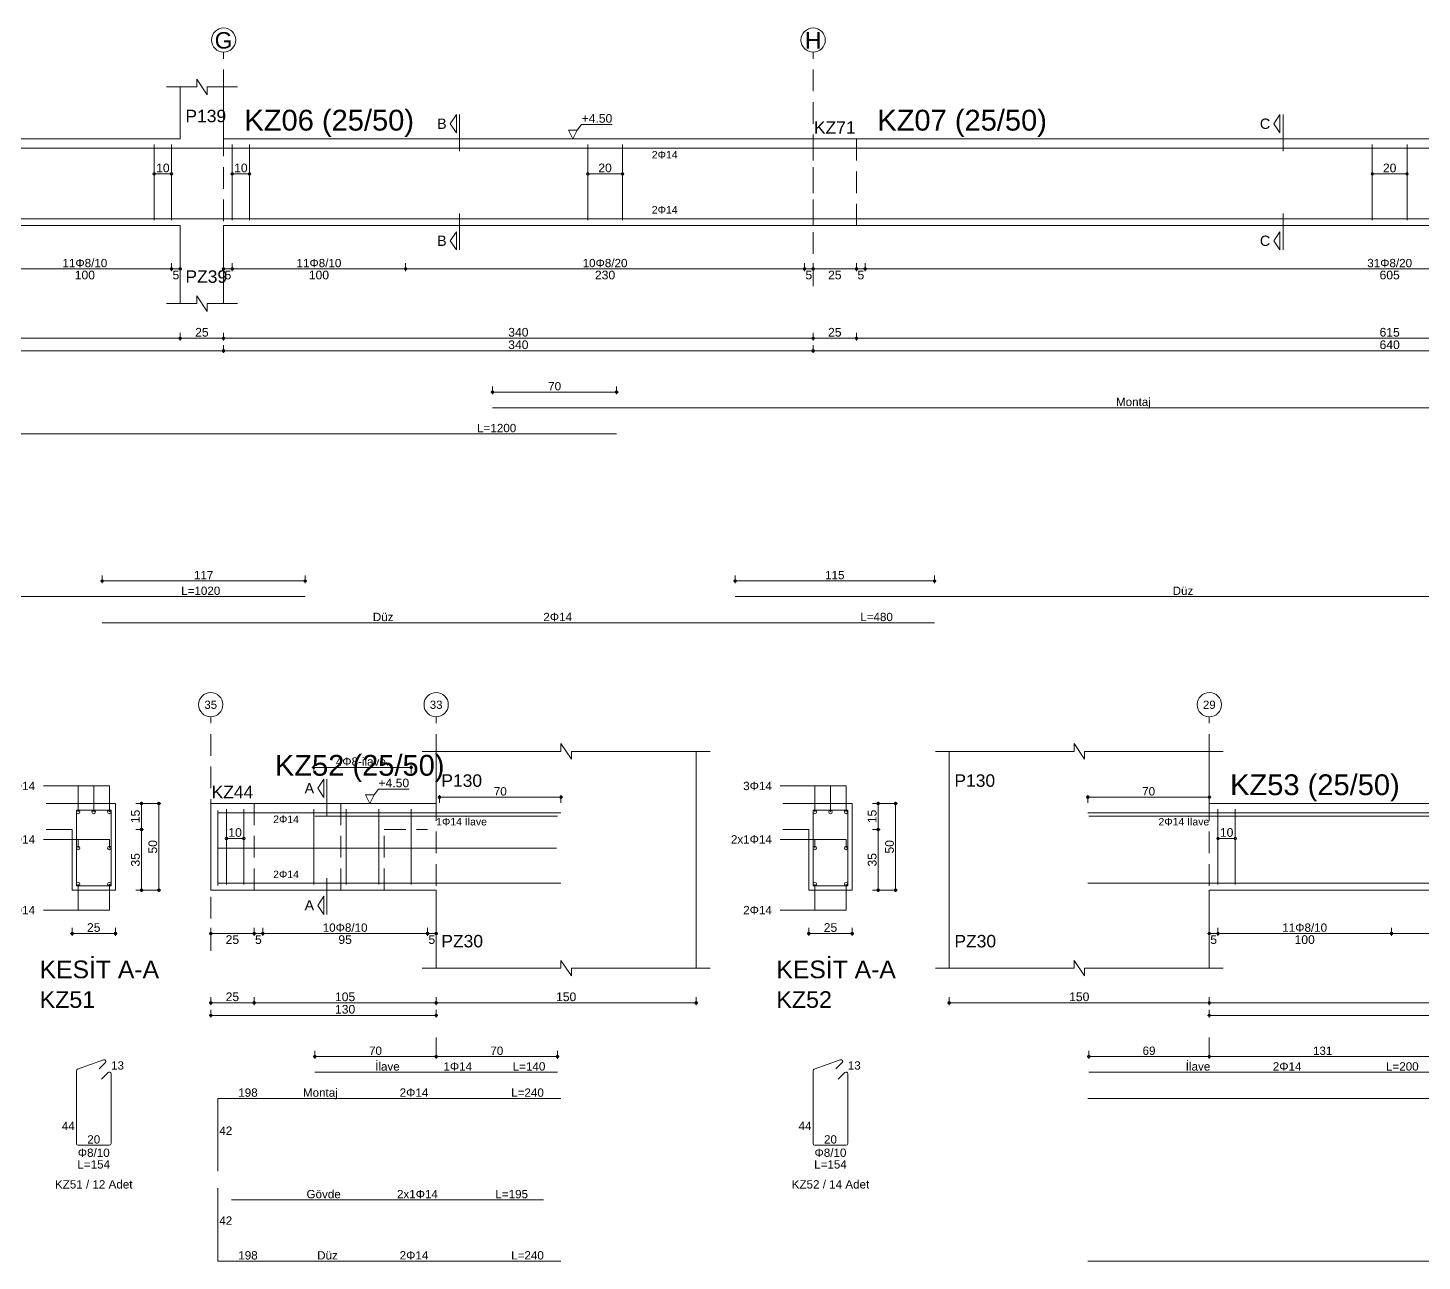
# Model space of a CAD drawing. Header units: millimetres. Extents: x 23801 to 80069, y 9628 to 14137.
# Drawn here: x 35323 to 36529, y 12914 to 13981 of the extents above; entities that cross this region are included whole.
import ezdxf

# ---------------------------------------------------------------- set-up
doc = ezdxf.new("R2010")
doc.units = ezdxf.units.MM
for name, pattern in [('DASHDOT2', [12.7, 6.35, -3.175, 0, -3.175]), ('DASHED4', [18.75, 12.5, -6.25]), ('HIDDEN2', [18.75, 12.5, -6.25])]:
    doc.linetypes.add(name, pattern=pattern)
doc.layers.add('aks', color=251, linetype='DASHDOT2', lineweight=35)
for name, color, linetype in [('Donatı Topl. Uzun. Yazısı', 7, 'Continuous'), ('Donatı Uz. Yazısı', 7, 'Continuous'), ('Donatı Yazısı', 7, 'Continuous'), ('Donatı Çizgisi', 7, 'Continuous'), ('Kiriş', 7, 'Continuous'), ('Standart', 7, 'Continuous'), ('Ölçülendirme', 7, 'Continuous')]:
    doc.layers.add(name, color=color, linetype=linetype)
doc.styles.add('arial_1_18', font='arial.ttf', dxfattribs={"height": 0.2})

# ---------------------------------------------------------------- blocks, each defined once
blk = doc.blocks.new('IDE1071Entity7277')
at = {"layer": 'aks', "color": 30, "linetype": 'DASHED4', "lineweight": 5}
for points in [[(2781.94, 2031.9), (2781.94, 2166.9)], [(3121.94, 2031.9), (3121.94, 2166.9)]]:
    blk.add_lwpolyline(points, dxfattribs=at)
at = {"layer": 'aks', "color": 1, "linetype": 'Continuous', "lineweight": 5}
for centre in [(2781.94, 2173.9), (3121.94, 2173.9)]:
    blk.add_circle(centre, 7, dxfattribs=at)
at = {"layer": 'Donatı Çizgisi', "color": 5, "linetype": 'Continuous', "lineweight": 5}
for points in [[(1850.94, 2111.5), (4577.94, 2111.5)], [(2741.94, 2070.1), (2741.94, 2113.7)], [(2751.94, 2070.1), (2751.94, 2113.7)], [(2786.94, 2070.1), (2786.94, 2113.7)], [(2796.94, 2070.1), (2796.94, 2113.7)], [(2991.94, 2070.1), (2991.94, 2113.7)], [(3011.94, 2070.1), (3011.94, 2113.7)], [(3444.44, 2070.1), (3444.44, 2113.7)], [(3464.44, 2070.1), (3464.44, 2113.7)], [(1850.94, 2070.9), (4577.94, 2070.9)], [(2937.1, 1961.9), (4021.77, 1961.9)], [(1850.94, 1946.8), (3008.6, 1946.8)], [(1850.94, 1852.95), (2828.94, 1852.95)], [(3076.94, 1852.95), (3831.94, 1852.95)], [(2711.94, 1837.85), (3191.94, 1837.85)]]:
    blk.add_lwpolyline(points, dxfattribs=at)
at = {"layer": 'Kiriş', "color": 1, "linetype": 'Continuous', "lineweight": 5}
for points in [[(2748.94, 2146.9), (2766.44, 2146.9)], [(2756.94, 2116.9), (2756.94, 2146.9)], [(2766.44, 2146.9), (2766.44, 2151.4)], [(2772.44, 2142.4), (2766.44, 2151.4)], [(2772.44, 2146.9), (2789.94, 2146.9)], [(2772.44, 2142.4), (2772.44, 2146.9)], [(2781.94, 2116.9), (2781.94, 2146.9)], [(2321.94, 2116.9), (2756.94, 2116.9)], [(2781.94, 2116.9), (4581.94, 2116.9)], [(2321.94, 2066.9), (2756.94, 2066.9)], [(2756.94, 2021.9), (2756.94, 2066.9)], [(2781.94, 2066.9), (4581.94, 2066.9)], [(2781.94, 2021.9), (2781.94, 2066.9)], [(2772.44, 2017.4), (2766.44, 2026.4)], [(2766.44, 2021.9), (2766.44, 2026.4)], [(2748.94, 2021.9), (2766.44, 2021.9)], [(2772.44, 2021.9), (2789.94, 2021.9)], [(2772.44, 2017.4), (2772.44, 2021.9)]]:
    blk.add_lwpolyline(points, dxfattribs=at)
at = {"layer": 'Kiriş', "color": 1, "linetype": 'DASHED4', "lineweight": 5}
for points in [[(3121.94, 2066.9), (3121.94, 2116.9)], [(3146.94, 2066.9), (3146.94, 2116.9)]]:
    blk.add_lwpolyline(points, dxfattribs=at)
at = {"layer": 'Ölçülendirme', "color": 1, "linetype": 'Continuous', "lineweight": 5}
for points in [[(2912.69, 2125.65), (2916.19, 2130.9)], [(2916.19, 2120.4), (2916.19, 2130.9)], [(2917.94, 2109.9), (2917.94, 2130.9)], [(3387.69, 2125.65), (3391.19, 2130.9)], [(3391.19, 2120.4), (3391.19, 2130.9)], [(3392.94, 2109.9), (3392.94, 2130.9)], [(2916.19, 2120.4), (2912.69, 2125.65)], [(2985.94, 2121.9), (2988.44, 2125.23)], [(2988.44, 2125.23), (3006.11, 2125.23)], [(3391.19, 2120.4), (3387.69, 2125.65)], [(2983.44, 2116.9), (2980.94, 2121.9)], [(2980.94, 2121.9), (2985.94, 2121.9)], [(2985.94, 2121.9), (2983.44, 2116.9)], [(2983.44, 2116.9), (2983.44, 2116.9)], [(2741.94, 2096.7), (2751.94, 2096.7)], [(2786.94, 2096.7), (2796.94, 2096.7)], [(2991.94, 2096.7), (3011.94, 2096.7)], [(3444.44, 2096.7), (3464.44, 2096.7)], [(2917.94, 2052.9), (2917.94, 2073.9)], [(3392.94, 2052.9), (3392.94, 2073.9)], [(2912.69, 2058.15), (2916.19, 2063.4)], [(2916.19, 2052.9), (2916.19, 2063.4)], [(3387.69, 2058.15), (3391.19, 2063.4)], [(3391.19, 2052.9), (3391.19, 2063.4)], [(2916.19, 2052.9), (2912.69, 2058.15)], [(3391.19, 2052.9), (3387.69, 2058.15)], [(2751.94, 2040.65), (2751.94, 2045.15)], [(2756.94, 2040.65), (2756.94, 2045.15)], [(2781.94, 2040.65), (2781.94, 2045.15)], [(2786.94, 2040.65), (2786.94, 2045.15)], [(2886.94, 2040.65), (2886.94, 2045.15)], [(3116.94, 2040.65), (3116.94, 2045.15)], [(3121.94, 2040.65), (3121.94, 2045.15)], [(3146.94, 2040.65), (3146.94, 2045.15)], [(3151.94, 2040.65), (3151.94, 2045.15)], [(2320.94, 2041.9), (2757.94, 2041.9)], [(2780.94, 2041.9), (4582.94, 2041.9)], [(2756.94, 2000.65), (2756.94, 2005.15)], [(2781.94, 2000.65), (2781.94, 2005.15)], [(3121.94, 2000.65), (3121.94, 2005.15)], [(3146.94, 2000.65), (3146.94, 2005.15)], [(1845.94, 2001.9), (4582.94, 2001.9)], [(1845.94, 1994.7), (4582.94, 1994.7)], [(2781.94, 1993.45), (2781.94, 1997.95)], [(3121.94, 1993.45), (3121.94, 1997.95)], [(2936.1, 1970.9), (3009.6, 1970.9)], [(2937.1, 1969.65), (2937.1, 1974.15)], [(3008.6, 1969.65), (3008.6, 1974.15)], [(2710.94, 1861.95), (2829.94, 1861.95)], [(2711.94, 1860.7), (2711.94, 1865.2)], [(2828.94, 1860.7), (2828.94, 1865.2)], [(3075.94, 1861.95), (3192.94, 1861.95)], [(3076.94, 1860.7), (3076.94, 1865.2)], [(3191.94, 1860.7), (3191.94, 1865.2)]]:
    blk.add_lwpolyline(points, dxfattribs=at)
for centre in [(2741.94, 2096.7), (2751.94, 2096.7), (2786.94, 2096.7), (2796.94, 2096.7), (2991.94, 2096.7), (3011.94, 2096.7), (3444.44, 2096.7), (3464.44, 2096.7), (2751.94, 2041.9), (2751.94, 2041.9), (2756.94, 2041.9), (2781.94, 2041.9), (2786.94, 2041.9), (2786.94, 2041.9), (2886.94, 2041.9), (2886.94, 2041.9), (3116.94, 2041.9), (3116.94, 2041.9), (3121.94, 2041.9), (3121.94, 2041.9), (3146.94, 2041.9), (3146.94, 2041.9), (3151.94, 2041.9), (3151.94, 2041.9), (2756.94, 2001.9), (2756.94, 2001.9), (2781.94, 2001.9), (2781.94, 2001.9), (3121.94, 2001.9), (3121.94, 2001.9), (3146.94, 2001.9), (3146.94, 2001.9), (2781.94, 1994.7), (2781.94, 1994.7), (3121.94, 1994.7), (3121.94, 1994.7), (2937.1, 1970.9), (3008.6, 1970.9), (2711.94, 1861.95), (2828.94, 1861.95), (3076.94, 1861.95), (3191.94, 1861.95)]:
    blk.add_circle(centre, 0.75, dxfattribs=at)
at = {"layer": 'aks', "color": 1, "linetype": 'Continuous', "lineweight": 5, "style": 'arial_1_18'}
for s, p in [('G', (2776.81, 2169.02)), ('H', (3117.18, 2169.02))]:
    blk.add_text(s, height=9.45, dxfattribs=at).set_placement(p)
at = {"layer": 'Donatı Topl. Uzun. Yazısı', "color": 1, "linetype": 'Continuous', "lineweight": 5, "style": 'arial_1_18'}
for s, p in [('L=1200', (2928.16, 1947.76)), ('L=1020', (2757.48, 1853.91)), ('L=480', (3149.1, 1838.81))]:
    blk.add_text(s, height=4.8, dxfattribs=at).set_placement(p)
at = {"layer": 'Donatı Yazısı', "color": 5, "linetype": 'Continuous', "lineweight": 5, "style": 'arial_1_18'}
for p in [(3028.9, 2105.62), (3028.9, 2073.86)]:
    blk.add_text('2Φ14', height=4.32, rotation=360, dxfattribs=at).set_placement(p)
at = {"layer": 'Donatı Yazısı', "color": 1, "linetype": 'Continuous', "lineweight": 5, "style": 'arial_1_18'}
for s, p in [('Montaj', (3296.61, 1962.86)), ('Düz', (3329.27, 1853.91)), ('Düz', (2868.02, 1838.81))]:
    blk.add_text(s, height=4.8, dxfattribs=at).set_placement(p)
at = {"layer": 'Donatı Yazısı', "color": 5, "linetype": 'Continuous', "lineweight": 5, "style": 'arial_1_18'}
blk.add_text('2Φ14', height=4.8, dxfattribs=at).set_placement((2966.34, 1838.81))
at = {"layer": 'Kiriş', "color": 1, "linetype": 'Continuous', "lineweight": 5, "style": 'arial_1_18'}
for s, height, p in [('P139', 7.2, (2759.94, 2126.5)), ('KZ06 (25/50)', 12, (2793.94, 2121.7)), ('KZ07 (25/50)', 12, (3158.94, 2121.7)), ('KZ71', 7.2, (3122.42, 2119.9)), ('PZ39', 7.2, (2759.94, 2033.9))]:
    blk.add_text(s, height=height, dxfattribs=at).set_placement(p)
at = {"layer": 'Ölçülendirme', "color": 1, "linetype": 'Continuous', "lineweight": 5, "style": 'arial_1_18'}
for s, height, p in [('+4.50', 5, (2988.44, 2126.23)), ('B', 5.95, (2905.05, 2122.68)), ('C', 5.95, (3379.59, 2122.68)), ('B', 5.95, (2905.05, 2055.18)), ('C', 5.95, (3379.59, 2055.18)), ('100', 5, (2696.11, 2035.9)), ('5', 5, (2752.5, 2035.9)), ('5', 5, (2782.5, 2035.9)), ('100', 5, (2831.11, 2035.9)), ('230', 5, (2996.11, 2035.9)), ('5', 5, (3117.5, 2035.9)), ('25', 5, (3130.55, 2035.9)), ('5', 5, (3147.5, 2035.9)), ('605', 5, (3448.61, 2035.9)), ('25', 5, (2765.55, 2002.9)), ('340', 5, (2946.11, 2002.9)), ('25', 5, (3130.55, 2002.9)), ('615', 5, (3448.61, 2002.9)), ('340', 5, (2946.11, 1995.7)), ('640', 5, (3448.61, 1995.7))]:
    blk.add_text(s, height=height, dxfattribs=at).set_placement(p)
for s, p in [('10', (2743.05, 2097.66)), ('10', (2788.05, 2097.66)), ('20', (2998.05, 2097.66)), ('20', (3450.55, 2097.66))]:
    blk.add_text(s, height=5, rotation=360, dxfattribs=at).set_placement(p)
at = {"layer": 'Ölçülendirme', "color": 5, "linetype": 'Continuous', "lineweight": 5, "style": 'arial_1_18'}
for s, p in [('11Φ8/10', (2689.01, 2042.9)), ('11Φ8/10', (2824.01, 2042.9)), ('10Φ8/20', (2989.01, 2042.9)), ('31Φ8/20', (3441.51, 2042.9)), ('70', (2969.13, 1971.9)), ('117', (2764.84, 1862.95)), ('115', (3128.84, 1862.95))]:
    blk.add_text(s, height=4.8, dxfattribs=at).set_placement(p)
blk = doc.blocks.new('IDE1071Entity7302')
at = {"layer": 'aks', "color": 30, "linetype": 'DASHED4', "lineweight": 5}
for points in [[(2479.63, 1648.65), (2479.63, 1783.65)], [(2629.63, 1648.65), (2629.63, 1783.65)], [(2479.63, 1587.65), (2479.63, 1598.65)]]:
    blk.add_lwpolyline(points, dxfattribs=at)
at = {"layer": 'aks', "color": 1, "linetype": 'Continuous', "lineweight": 5}
for centre in [(2479.63, 1790.65), (2629.63, 1790.65)]:
    blk.add_circle(centre, 7, dxfattribs=at)
at = {"layer": 'Donatı Çizgisi', "color": 5, "linetype": 'Continuous', "lineweight": 5}
for points in [[(2537.13, 1686.85), (2537.13, 1730.45)], [(2547.13, 1686.85), (2547.13, 1730.45)], [(2625.63, 1686.25), (2625.63, 1729.65)], [(2697.05, 1686.15), (2697.05, 1729.75)], [(2697.05, 1729.75), (2717.05, 1729.75)], [(2717.05, 1686.15), (2717.05, 1729.75)], [(2407.63, 1728.25), (2625.63, 1728.25)], [(2409.63, 1726.25), (2549.63, 1726.25)], [(2410.13, 1707.95), (2625.13, 1707.95)], [(2407.63, 1687.65), (2625.63, 1687.65)], [(2697.05, 1686.15), (2717.05, 1686.15)], [(2697.72, 1580.39), (2712.72, 1585.86)], [(2710.15, 1580.54), (2713.79, 1584.18)], [(2409.63, 1578.65), (2549.63, 1578.65)], [(2697.05, 1537.57), (2697.05, 1579.44)], [(2711.53, 1574.63), (2715.31, 1578.41)], [(2717.05, 1537.57), (2717.05, 1577.69)], [(2407.63, 1563.55), (2625.63, 1563.55)], [(2625.63, 1521.55), (2625.63, 1563.55)], [(2698.07, 1536.55), (2716.03, 1536.55)], [(2625.63, 1469.7), (2625.63, 1511.7)], [(2417.63, 1505), (2617.63, 1505)], [(2407.63, 1469.7), (2625.63, 1469.7)]]:
    blk.add_lwpolyline(points, dxfattribs=at)
for centre in [(2698.05, 1728.75), (2707.05, 1728.75), (2716.05, 1728.75), (2698.05, 1707.95), (2716.05, 1707.95), (2698.05, 1687.15), (2716.05, 1687.15)]:
    blk.add_circle(centre, 1, dxfattribs=at)
for centre, start, end in [((2713.07, 1584.9), 315, 110), ((2698.07, 1579.44), 110, 180), ((2716.03, 1577.69), 0, 135), ((2698.07, 1537.57), 180, 270), ((2716.03, 1537.57), 270, 0)]:
    blk.add_arc(centre, 1.02, start, end, dxfattribs=at)
at = {"layer": 'Kiriş', "color": 1, "linetype": 'Continuous', "lineweight": 5}
for points in [[(2321.63, 1763.65), (2401.63, 1763.65)], [(2329.63, 1638.65), (2329.63, 1763.65)], [(2401.63, 1763.65), (2401.63, 1768.15)], [(2407.63, 1759.15), (2401.63, 1768.15)], [(2407.63, 1759.15), (2407.63, 1763.65)], [(2407.63, 1763.65), (2487.63, 1763.65)], [(2479.63, 1733.65), (2479.63, 1763.65)], [(2479.63, 1733.65), (2629.63, 1733.65)], [(2629.63, 1683.65), (2629.63, 1733.65)], [(2679.55, 1733.65), (2719.55, 1733.65)], [(2719.55, 1683.65), (2719.55, 1733.65)], [(2679.55, 1718.65), (2694.55, 1718.65)], [(2694.55, 1683.65), (2694.55, 1718.65)], [(2479.63, 1683.65), (2629.63, 1683.65)], [(2479.63, 1638.65), (2479.63, 1683.65)], [(2694.55, 1683.65), (2719.55, 1683.65)], [(2407.63, 1634.15), (2401.63, 1643.15)], [(2401.63, 1638.65), (2401.63, 1643.15)], [(2321.63, 1638.65), (2401.63, 1638.65)], [(2407.63, 1638.65), (2487.63, 1638.65)], [(2407.63, 1634.15), (2407.63, 1638.65)]]:
    blk.add_lwpolyline(points, dxfattribs=at)
at = {"layer": 'Kiriş', "color": 1, "linetype": 'DASHED4', "lineweight": 5}
for points in [[(2604.63, 1683.65), (2604.63, 1733.65)], [(2629.63, 1683.65), (2629.63, 1733.65)]]:
    blk.add_lwpolyline(points, dxfattribs=at)
at = {"layer": 'Ölçülendirme', "color": 1, "linetype": 'Continuous', "lineweight": 5}
for points in [[(2524.38, 1742.4), (2527.88, 1747.65)], [(2527.88, 1737.15), (2527.88, 1747.65)], [(2529.63, 1726.65), (2529.63, 1747.65)], [(2406.63, 1737.25), (2478.63, 1737.25)], [(2407.63, 1734), (2407.63, 1738.5)], [(2477.63, 1734), (2477.63, 1738.5)], [(2527.88, 1737.15), (2524.38, 1742.4)], [(2552.13, 1733.65), (2549.63, 1738.65)], [(2549.63, 1738.65), (2554.63, 1738.65)], [(2554.63, 1738.65), (2552.13, 1733.65)], [(2554.63, 1738.65), (2557.13, 1741.98)], [(2557.13, 1741.98), (2574.8, 1741.98)], [(2678.05, 1743.75), (2716.05, 1743.75)], [(2698.05, 1728.75), (2698.05, 1743.75)], [(2707.05, 1728.75), (2707.05, 1743.75)], [(2716.05, 1728.75), (2716.05, 1743.75)], [(2552.13, 1733.65), (2552.13, 1733.65)], [(2731.3, 1733.65), (2745.8, 1733.65)], [(2734.55, 1682.65), (2734.55, 1734.65)], [(2744.55, 1682.65), (2744.55, 1734.65)], [(2537.13, 1713.45), (2547.13, 1713.45)], [(2678.05, 1712.95), (2716.05, 1712.95)], [(2698.05, 1707.95), (2698.05, 1712.95)], [(2716.05, 1707.95), (2716.05, 1712.95)], [(2731.3, 1718.65), (2735.8, 1718.65)], [(2529.63, 1669.65), (2529.63, 1690.65)], [(2698.05, 1672.15), (2698.05, 1687.15)], [(2716.05, 1672.15), (2716.05, 1687.15)], [(2731.3, 1683.65), (2745.8, 1683.65)], [(2524.38, 1674.9), (2527.88, 1680.15)], [(2527.88, 1669.65), (2524.38, 1674.9)], [(2527.88, 1669.65), (2527.88, 1680.15)], [(2678.05, 1672.15), (2716.05, 1672.15)], [(2478.63, 1658.65), (2630.63, 1658.65)], [(2479.63, 1657.4), (2479.63, 1661.9)], [(2484.63, 1657.4), (2484.63, 1661.9)], [(2599.63, 1657.4), (2599.63, 1661.9)], [(2604.63, 1657.4), (2604.63, 1661.9)], [(2629.63, 1657.4), (2629.63, 1661.9)], [(2693.55, 1658.65), (2720.55, 1658.65)], [(2694.55, 1657.4), (2694.55, 1661.9)], [(2719.55, 1657.4), (2719.55, 1661.9)], [(2328.63, 1618.65), (2630.63, 1618.65)], [(2329.63, 1617.4), (2329.63, 1621.9)], [(2479.63, 1617.4), (2479.63, 1621.9)], [(2604.63, 1617.4), (2604.63, 1621.9)], [(2629.63, 1617.4), (2629.63, 1621.9)], [(2478.63, 1611.45), (2630.63, 1611.45)], [(2479.63, 1610.2), (2479.63, 1614.7)], [(2629.63, 1610.2), (2629.63, 1614.7)], [(2408.63, 1587.65), (2480.63, 1587.65)], [(2409.63, 1586.4), (2409.63, 1590.9)], [(2478.63, 1587.65), (2550.63, 1587.65)], [(2479.63, 1586.4), (2479.63, 1590.9)], [(2479.63, 1586.4), (2479.63, 1590.9)], [(2549.63, 1586.4), (2549.63, 1590.9)]]:
    blk.add_lwpolyline(points, dxfattribs=at)
for centre in [(2407.63, 1737.25), (2477.63, 1737.25), (2734.55, 1733.65), (2744.55, 1733.65), (2537.13, 1713.45), (2547.13, 1713.45), (2734.55, 1718.65), (2734.55, 1683.65), (2744.55, 1683.65), (2479.63, 1658.65), (2484.63, 1658.65), (2484.63, 1658.65), (2599.63, 1658.65), (2599.63, 1658.65), (2604.63, 1658.65), (2604.63, 1658.65), (2629.63, 1658.65), (2694.55, 1658.65), (2719.55, 1658.65), (2329.63, 1618.65), (2479.63, 1618.65), (2479.63, 1618.65), (2604.63, 1618.65), (2604.63, 1618.65), (2629.63, 1618.65), (2479.63, 1611.45), (2629.63, 1611.45), (2409.63, 1587.65), (2479.63, 1587.65), (2479.63, 1587.65), (2549.63, 1587.65)]:
    blk.add_circle(centre, 0.75, dxfattribs=at)
at = {"layer": 'aks', "color": 1, "linetype": 'Continuous', "lineweight": 5, "style": 'arial_1_18'}
for s, p in [('4', (2475.96, 1785.77)), ('2', (2625.96, 1785.77))]:
    blk.add_text(s, height=9.45, dxfattribs=at).set_placement(p)
at = {"layer": 'Donatı Topl. Uzun. Yazısı', "color": 1, "linetype": 'Continuous', "lineweight": 5, "style": 'arial_1_18'}
for s, p in [('L=140', (2523.8, 1579.61)), ('L=260', (2595.9, 1564.51)), ('L=154', (2697.63, 1523.11)), ('L=215', (2588.8, 1505.96)), ('L=260', (2595.9, 1470.66))]:
    blk.add_text(s, height=4.8, dxfattribs=at).set_placement(p)
at = {"layer": 'Donatı Uz. Yazısı', "color": 1, "linetype": 'Continuous', "lineweight": 5, "style": 'arial_1_18'}
for s, p in [('13', (2717.05, 1580.15)), ('218', (2420.71, 1564.51)), ('42', (2626.59, 1542.55)), ('44', (2688.63, 1545.27)), ('20', (2703.32, 1537.51)), ('42', (2626.59, 1490.7)), ('218', (2420.71, 1470.66))]:
    blk.add_text(s, height=4.8, dxfattribs=at).set_placement(p)
at = {"layer": 'Donatı Yazısı', "color": 5, "linetype": 'Continuous', "lineweight": 5, "style": 'arial_1_18'}
for s, height, p in [('3Φ14', 4.8, (2656.71, 1741.35)), ('1Φ14 İlave', 4.32, (2450.32, 1720.97)), ('2x1Φ14', 4.8, (2649.63, 1710.55)), ('2Φ14', 4.8, (2656.71, 1669.75)), ('1Φ14', 4.8, (2483.83, 1579.61)), ('2Φ14', 4.8, (2523.17, 1564.51)), ('Φ8/10', 4.8, (2697.85, 1529.83)), ('KZ51 / 12 Adet', 4.8, (2684.68, 1511.59)), ('2x1Φ14', 4.8, (2523.63, 1505.96)), ('2Φ14', 4.8, (2523.17, 1470.66))]:
    blk.add_text(s, height=height, dxfattribs=at).set_placement(p)
for p in [(2564.09, 1722.37), (2505.29, 1708.91), (2564.09, 1690.61)]:
    blk.add_text('2Φ14', height=4.32, rotation=360, dxfattribs=at).set_placement(p)
at = {"layer": 'Donatı Yazısı', "color": 1, "linetype": 'Continuous', "lineweight": 5, "style": 'arial_1_18'}
for s, p in [('İlave', (2444.46, 1579.61)), ('Montaj', (2463.8, 1564.51)), ('Gövde', (2467.87, 1505.96)), ('Düz', (2472.01, 1470.66))]:
    blk.add_text(s, height=4.8, dxfattribs=at).set_placement(p)
at = {"layer": 'Kiriş', "color": 1, "linetype": 'Continuous', "lineweight": 5, "style": 'arial_1_18'}
for s, height, p in [('KZ51 (25/50)', 12, (2491.63, 1749.65)), ('P129', 7.2, (2332.63, 1743.25)), ('KZ03', 7.2, (2605.11, 1736.65)), ('PZ29', 7.2, (2332.63, 1650.65)), ('KESİT A-A', 10.2, (2675.85, 1632.85)), ('KZ51', 9.6, (2675.85, 1615.77))]:
    blk.add_text(s, height=height, dxfattribs=at).set_placement(p)
at = {"layer": 'Ölçülendirme', "color": 1, "linetype": 'Continuous', "lineweight": 5, "style": 'arial_1_18'}
for s, height, p in [('A', 5.95, (2516.74, 1739.43)), ('+4.50', 5, (2557.13, 1742.98)), ('70', 4.8, (2438.9, 1738.25)), ('A', 5.95, (2516.74, 1671.93)), ('25', 5, (2703.16, 1659.61)), ('5', 5, (2480.19, 1652.65)), ('115', 5, (2536.3, 1652.65)), ('5', 5, (2600.19, 1652.65)), ('25', 5, (2613.24, 1652.65)), ('150', 5, (2398.8, 1619.65)), ('125', 5, (2536.3, 1619.65)), ('25', 5, (2613.24, 1619.65)), ('150', 5, (2536.3, 1612.45))]:
    blk.add_text(s, height=height, dxfattribs=at).set_placement(p)
for s, rotation, p in [('15', 90, (2733.59, 1722.27)), ('10', 360, (2538.24, 1714.41)), ('35', 90, (2733.59, 1697.27)), ('50', 90, (2743.59, 1704.77))]:
    blk.add_text(s, height=5, rotation=rotation, dxfattribs=at).set_placement(p)
at = {"layer": 'Ölçülendirme', "color": 5, "linetype": 'Continuous', "lineweight": 5, "style": 'arial_1_18'}
for s, p in [('12Φ8/10', (2529.2, 1659.65)), ('70', (2440.9, 1588.65)), ('70', (2510.9, 1588.65))]:
    blk.add_text(s, height=4.8, dxfattribs=at).set_placement(p)
blk = doc.blocks.new('IDE1071Entity7303')
at = {"layer": 'aks', "color": 30, "linetype": 'DASHED4', "lineweight": 5}
for points in [[(2774.53, 1648.65), (2774.53, 1783.65)], [(2904.53, 1648.65), (2904.53, 1783.65)], [(2904.53, 1587.65), (2904.53, 1598.65)]]:
    blk.add_lwpolyline(points, dxfattribs=at)
at = {"layer": 'aks', "color": 1, "linetype": 'Continuous', "lineweight": 5}
for centre in [(2774.53, 1790.65), (2904.53, 1790.65)]:
    blk.add_circle(centre, 7, dxfattribs=at)
at = {"layer": 'Donatı Çizgisi', "color": 5, "linetype": 'Continuous', "lineweight": 5}
for points in [[(2778.53, 1686.25), (2778.53, 1729.65)], [(2783.59, 1686.85), (2783.59, 1730.45)], [(2793.59, 1686.85), (2793.59, 1730.45)], [(2833.9, 1686.85), (2833.9, 1730.45)], [(2852.65, 1686.85), (2852.65, 1730.45)], [(2871.4, 1686.85), (2871.4, 1730.45)], [(2890.15, 1686.85), (2890.15, 1730.45)], [(3121.94, 1686.15), (3121.94, 1729.75)], [(3121.94, 1729.75), (3141.94, 1729.75)], [(3141.94, 1686.15), (3141.94, 1729.75)], [(2778.53, 1728.25), (2976.53, 1728.25)], [(2834.53, 1726.25), (2974.53, 1726.25)], [(2779.03, 1707.95), (2974.03, 1707.95)], [(2778.53, 1687.65), (2976.53, 1687.65)], [(3121.94, 1686.15), (3141.94, 1686.15)], [(3122.62, 1580.39), (3137.62, 1585.86)], [(3135.05, 1580.54), (3138.69, 1584.18)], [(2834.53, 1578.65), (2974.53, 1578.65)], [(3121.94, 1537.57), (3121.94, 1579.44)], [(3136.43, 1574.63), (3140.2, 1578.41)], [(3141.94, 1537.57), (3141.94, 1577.69)], [(2778.53, 1521.55), (2778.53, 1563.55)], [(2778.53, 1563.55), (2976.53, 1563.55)], [(3122.96, 1536.55), (3140.92, 1536.55)], [(2778.53, 1469.7), (2778.53, 1511.7)], [(2786.53, 1505), (2966.53, 1505)], [(2778.53, 1469.7), (2976.53, 1469.7)]]:
    blk.add_lwpolyline(points, dxfattribs=at)
for centre in [(3122.94, 1728.75), (3131.94, 1728.75), (3140.94, 1728.75), (3122.94, 1707.95), (3140.94, 1707.95), (3122.94, 1687.15), (3140.94, 1687.15)]:
    blk.add_circle(centre, 1, dxfattribs=at)
for centre, start, end in [((3137.97, 1584.9), 315, 110), ((3122.96, 1579.44), 110, 180), ((3140.92, 1577.69), 0, 135), ((3122.96, 1537.57), 180, 270), ((3140.92, 1537.57), 270, 0)]:
    blk.add_arc(centre, 1.02, start, end, dxfattribs=at)
at = {"layer": 'Kiriş', "color": 1, "linetype": 'Continuous', "lineweight": 5}
for points in [[(2896.53, 1763.65), (2976.53, 1763.65)], [(2904.53, 1733.65), (2904.53, 1763.65)], [(2976.53, 1763.65), (2976.53, 1768.15)], [(2982.53, 1759.15), (2976.53, 1768.15)], [(2982.53, 1759.15), (2982.53, 1763.65)], [(2982.53, 1763.65), (3062.53, 1763.65)], [(3054.53, 1638.65), (3054.53, 1763.65)], [(2774.53, 1683.65), (2774.53, 1733.65)], [(2774.53, 1733.65), (2904.53, 1733.65)], [(3104.44, 1733.65), (3144.44, 1733.65)], [(3144.44, 1683.65), (3144.44, 1733.65)], [(3104.44, 1718.65), (3119.44, 1718.65)], [(3119.44, 1683.65), (3119.44, 1718.65)], [(2774.53, 1683.65), (2904.53, 1683.65)], [(2904.53, 1638.65), (2904.53, 1683.65)], [(3119.44, 1683.65), (3144.44, 1683.65)], [(2982.53, 1634.15), (2976.53, 1643.15)], [(2976.53, 1638.65), (2976.53, 1643.15)], [(2896.53, 1638.65), (2976.53, 1638.65)], [(2982.53, 1638.65), (3062.53, 1638.65)], [(2982.53, 1634.15), (2982.53, 1638.65)]]:
    blk.add_lwpolyline(points, dxfattribs=at)
at = {"layer": 'Kiriş', "color": 1, "linetype": 'DASHED4', "lineweight": 5}
for points in [[(2774.53, 1683.65), (2774.53, 1733.65)], [(2799.53, 1683.65), (2799.53, 1733.65)]]:
    blk.add_lwpolyline(points, dxfattribs=at)
at = {"layer": 'Ölçülendirme', "color": 1, "linetype": 'Continuous', "lineweight": 5}
for points in [[(2832.9, 1754.45), (2891.15, 1754.45)], [(2833.9, 1751.2), (2833.9, 1755.7)], [(2890.15, 1751.2), (2890.15, 1755.7)], [(2836.28, 1742.4), (2839.78, 1747.65)], [(2839.78, 1737.15), (2839.78, 1747.65)], [(2841.53, 1726.65), (2841.53, 1747.65)], [(2839.78, 1737.15), (2836.28, 1742.4)], [(2866.28, 1733.65), (2863.78, 1738.65)], [(2863.78, 1738.65), (2868.78, 1738.65)], [(2868.78, 1738.65), (2866.28, 1733.65)], [(2868.78, 1738.65), (2871.28, 1741.98)], [(2871.28, 1741.98), (2888.95, 1741.98)], [(2905.53, 1737.25), (2977.53, 1737.25)], [(2906.53, 1734), (2906.53, 1738.5)], [(2976.53, 1734), (2976.53, 1738.5)], [(3102.94, 1743.75), (3140.94, 1743.75)], [(3122.94, 1728.75), (3122.94, 1743.75)], [(3131.94, 1728.75), (3131.94, 1743.75)], [(3140.94, 1728.75), (3140.94, 1743.75)], [(2866.28, 1733.65), (2866.28, 1733.65)], [(3156.19, 1733.65), (3170.69, 1733.65)], [(3159.44, 1682.65), (3159.44, 1734.65)], [(3169.44, 1682.65), (3169.44, 1734.65)], [(2783.59, 1713.45), (2793.59, 1713.45)], [(3102.94, 1712.95), (3140.94, 1712.95)], [(3122.94, 1707.95), (3122.94, 1712.95)], [(3140.94, 1707.95), (3140.94, 1712.95)], [(3156.19, 1718.65), (3160.69, 1718.65)], [(2841.53, 1669.65), (2841.53, 1690.65)], [(3122.94, 1672.15), (3122.94, 1687.15)], [(3140.94, 1672.15), (3140.94, 1687.15)], [(3156.19, 1683.65), (3170.69, 1683.65)], [(2836.28, 1674.9), (2839.78, 1680.15)], [(2839.78, 1669.65), (2836.28, 1674.9)], [(2839.78, 1669.65), (2839.78, 1680.15)], [(3102.94, 1672.15), (3140.94, 1672.15)], [(2773.53, 1658.65), (2905.53, 1658.65)], [(2774.53, 1657.4), (2774.53, 1661.9)], [(2799.53, 1657.4), (2799.53, 1661.9)], [(2804.53, 1657.4), (2804.53, 1661.9)], [(2899.53, 1657.4), (2899.53, 1661.9)], [(2904.53, 1657.4), (2904.53, 1661.9)], [(3118.44, 1658.65), (3145.44, 1658.65)], [(3119.44, 1657.4), (3119.44, 1661.9)], [(3144.44, 1657.4), (3144.44, 1661.9)], [(2773.53, 1618.65), (3055.53, 1618.65)], [(2774.53, 1617.4), (2774.53, 1621.9)], [(2799.53, 1617.4), (2799.53, 1621.9)], [(2904.53, 1617.4), (2904.53, 1621.9)], [(3054.53, 1617.4), (3054.53, 1621.9)], [(2773.53, 1611.45), (2905.53, 1611.45)], [(2774.53, 1610.2), (2774.53, 1614.7)], [(2904.53, 1610.2), (2904.53, 1614.7)], [(2833.53, 1587.65), (2905.53, 1587.65)], [(2834.53, 1586.4), (2834.53, 1590.9)], [(2903.53, 1587.65), (2975.53, 1587.65)], [(2904.53, 1586.4), (2904.53, 1590.9)], [(2904.53, 1586.4), (2904.53, 1590.9)], [(2974.53, 1586.4), (2974.53, 1590.9)]]:
    blk.add_lwpolyline(points, dxfattribs=at)
at = {"layer": 'Ölçülendirme', "color": 1, "linetype": 'HIDDEN2', "lineweight": 5}
for points in [[(2849.53, 1733.65), (2899.53, 1733.65)], [(2849.53, 1683.65), (2849.53, 1733.65)], [(2874.53, 1683.65), (2874.53, 1718.65)], [(2874.53, 1718.65), (2899.53, 1718.65)], [(2849.53, 1683.65), (2874.53, 1683.65)]]:
    blk.add_lwpolyline(points, dxfattribs=at)
at = {"layer": 'Ölçülendirme', "color": 1, "linetype": 'Continuous', "lineweight": 5}
for centre in [(2833.9, 1754.45), (2890.15, 1754.45), (2906.53, 1737.25), (2976.53, 1737.25), (3159.44, 1733.65), (3169.44, 1733.65), (2783.59, 1713.45), (2793.59, 1713.45), (3159.44, 1718.65), (3159.44, 1683.65), (3169.44, 1683.65), (2774.53, 1658.65), (2799.53, 1658.65), (2799.53, 1658.65), (2804.53, 1658.65), (2804.53, 1658.65), (2899.53, 1658.65), (2899.53, 1658.65), (2904.53, 1658.65), (3119.44, 1658.65), (3144.44, 1658.65), (2774.53, 1618.65), (2799.53, 1618.65), (2799.53, 1618.65), (2904.53, 1618.65), (2904.53, 1618.65), (3054.53, 1618.65), (2774.53, 1611.45), (2904.53, 1611.45), (2834.53, 1587.65), (2904.53, 1587.65), (2904.53, 1587.65), (2974.53, 1587.65)]:
    blk.add_circle(centre, 0.75, dxfattribs=at)
at = {"layer": 'aks', "color": 1, "linetype": 'Continuous', "lineweight": 5, "style": 'arial_1_18'}
for s, p in [('35', (2770.86, 1788.21)), ('33', (2900.86, 1788.21))]:
    blk.add_text(s, height=4.725, dxfattribs=at).set_placement(p)
at = {"layer": 'Donatı Topl. Uzun. Yazısı', "color": 1, "linetype": 'Continuous', "lineweight": 5, "style": 'arial_1_18'}
for s, p in [('L=140', (2948.69, 1579.61)), ('L=240', (2947.79, 1564.51)), ('L=154', (3122.53, 1523.11)), ('L=195', (2938.69, 1505.96)), ('L=240', (2947.79, 1470.66))]:
    blk.add_text(s, height=4.8, dxfattribs=at).set_placement(p)
at = {"layer": 'Donatı Uz. Yazısı', "color": 1, "linetype": 'Continuous', "lineweight": 5, "style": 'arial_1_18'}
for s, p in [('13', (3141.94, 1580.15)), ('198', (2790.41, 1564.51)), ('42', (2779.49, 1542.55)), ('44', (3113.53, 1545.27)), ('20', (3128.22, 1537.51)), ('42', (2779.49, 1490.7)), ('198', (2790.41, 1470.66))]:
    blk.add_text(s, height=4.8, dxfattribs=at).set_placement(p)
at = {"layer": 'Donatı Yazısı', "color": 5, "linetype": 'Continuous', "lineweight": 5, "style": 'arial_1_18'}
for s, height, p in [('3Φ14', 4.8, (3081.61, 1741.35)), ('1Φ14 İlave', 4.32, (2904.53, 1720.97)), ('2x1Φ14', 4.8, (3074.53, 1710.55)), ('2Φ14', 4.8, (3081.61, 1669.75)), ('1Φ14', 4.8, (2908.73, 1579.61)), ('2Φ14', 4.8, (2883.47, 1564.51)), ('Φ8/10', 4.8, (3122.74, 1529.83)), ('KZ52 / 14 Adet', 4.8, (3109.58, 1511.59)), ('2x1Φ14', 4.8, (2881.93, 1505.96)), ('2Φ14', 4.8, (2883.47, 1470.66))]:
    blk.add_text(s, height=height, dxfattribs=at).set_placement(p)
for p in [(2810.55, 1722.37), (2810.55, 1690.61)]:
    blk.add_text('2Φ14', height=4.32, rotation=360, dxfattribs=at).set_placement(p)
at = {"layer": 'Donatı Yazısı', "color": 1, "linetype": 'Continuous', "lineweight": 5, "style": 'arial_1_18'}
for s, p in [('İlave', (2869.36, 1579.61)), ('Montaj', (2827.7, 1564.51)), ('Gövde', (2829.77, 1505.96)), ('Düz', (2835.9, 1470.66))]:
    blk.add_text(s, height=4.8, dxfattribs=at).set_placement(p)
at = {"layer": 'Kiriş', "color": 1, "linetype": 'Continuous', "lineweight": 5, "style": 'arial_1_18'}
for s, height, p in [('KZ52 (25/50)', 12, (2811.53, 1749.65)), ('P130', 7.2, (2907.53, 1743.25)), ('KZ44', 7.2, (2775.01, 1736.65)), ('PZ30', 7.2, (2907.53, 1650.65)), ('KESİT A-A', 10.2, (3100.74, 1632.85)), ('KZ52', 9.6, (3100.74, 1615.77))]:
    blk.add_text(s, height=height, dxfattribs=at).set_placement(p)
at = {"layer": 'Ölçülendirme', "color": 5, "linetype": 'Continuous', "lineweight": 5, "style": 'arial_1_18'}
for s, p in [('4Φ8-ilave.', (2846.68, 1755.45)), ('10Φ8/10', (2839.1, 1659.65)), ('70', (2865.8, 1588.65)), ('70', (2935.8, 1588.65))]:
    blk.add_text(s, height=4.8, dxfattribs=at).set_placement(p)
at = {"layer": 'Ölçülendirme', "color": 1, "linetype": 'Continuous', "lineweight": 5, "style": 'arial_1_18'}
for s, height, p in [('A', 5.95, (2828.63, 1739.43)), ('+4.50', 5, (2871.28, 1742.98)), ('70', 4.8, (2937.8, 1738.25)), ('A', 5.95, (2828.63, 1671.93)), ('25', 5, (3128.06, 1659.61)), ('25', 5, (2783.14, 1652.65)), ('5', 5, (2800.08, 1652.65)), ('95', 5, (2848.14, 1652.65)), ('5', 5, (2900.08, 1652.65)), ('25', 5, (2783.14, 1619.65)), ('105', 5, (2846.2, 1619.65)), ('150', 5, (2973.7, 1619.65)), ('130', 5, (2846.2, 1612.45))]:
    blk.add_text(s, height=height, dxfattribs=at).set_placement(p)
for s, rotation, p in [('15', 90, (3158.48, 1722.27)), ('10', 360, (2784.7, 1714.41)), ('35', 90, (3158.48, 1697.27)), ('50', 90, (3168.48, 1704.77))]:
    blk.add_text(s, height=5, rotation=rotation, dxfattribs=at).set_placement(p)
blk = doc.blocks.new('IDE1071Entity7304')
at = {"layer": 'aks', "color": 30, "linetype": 'DASHED4', "lineweight": 5}
for points in [[(3350.42, 1648.65), (3350.42, 1783.65)], [(3350.42, 1587.65), (3350.42, 1598.65)]]:
    blk.add_lwpolyline(points, dxfattribs=at)
at = {"layer": 'aks', "color": 1, "linetype": 'Continuous', "lineweight": 5}
blk.add_circle((3350.42, 1790.65), 7, dxfattribs=at)
at = {"layer": 'Donatı Çizgisi', "color": 5, "linetype": 'Continuous', "lineweight": 5}
for points in [[(3355.42, 1686.85), (3355.42, 1730.45)], [(3365.42, 1686.85), (3365.42, 1730.45)], [(3280.42, 1728.25), (3945.42, 1728.25)], [(3280.92, 1726.25), (3481.17, 1726.25)], [(3280.42, 1687.65), (3945.42, 1687.65)], [(3280.92, 1578.65), (3481.17, 1578.65)], [(3280.42, 1563.55), (3945.42, 1563.55)], [(3280.42, 1469.7), (3945.42, 1469.7)]]:
    blk.add_lwpolyline(points, dxfattribs=at)
at = {"layer": 'Kiriş', "color": 1, "linetype": 'Continuous', "lineweight": 5}
for points in [[(3192.42, 1763.65), (3272.42, 1763.65)], [(3200.42, 1638.65), (3200.42, 1763.65)], [(3272.42, 1763.65), (3272.42, 1768.15)], [(3278.42, 1759.15), (3272.42, 1768.15)], [(3278.42, 1759.15), (3278.42, 1763.65)], [(3278.42, 1763.65), (3358.42, 1763.65)], [(3350.42, 1733.65), (3350.42, 1763.65)], [(3350.42, 1733.65), (3875.42, 1733.65)], [(3350.42, 1683.65), (3875.42, 1683.65)], [(3350.42, 1638.65), (3350.42, 1683.65)], [(3278.42, 1634.15), (3272.42, 1643.15)], [(3272.42, 1638.65), (3272.42, 1643.15)], [(3192.42, 1638.65), (3272.42, 1638.65)], [(3278.42, 1638.65), (3358.42, 1638.65)], [(3278.42, 1634.15), (3278.42, 1638.65)]]:
    blk.add_lwpolyline(points, dxfattribs=at)
at = {"layer": 'Ölçülendirme', "color": 1, "linetype": 'Continuous', "lineweight": 5}
for points in [[(3279.42, 1737.25), (3351.42, 1737.25)], [(3280.42, 1734), (3280.42, 1738.5)], [(3350.42, 1734), (3350.42, 1738.5)], [(3355.42, 1713.45), (3365.42, 1713.45)], [(3349.42, 1658.65), (3876.42, 1658.65)], [(3350.42, 1657.4), (3350.42, 1661.9)], [(3355.42, 1657.4), (3355.42, 1661.9)], [(3455.42, 1657.4), (3455.42, 1661.9)], [(3199.42, 1618.65), (4026.42, 1618.65)], [(3200.42, 1617.4), (3200.42, 1621.9)], [(3350.42, 1617.4), (3350.42, 1621.9)], [(3349.42, 1611.45), (3876.42, 1611.45)], [(3350.42, 1610.2), (3350.42, 1614.7)], [(3279.92, 1587.65), (3351.42, 1587.65)], [(3280.92, 1586.4), (3280.92, 1590.9)], [(3349.42, 1587.65), (3482.17, 1587.65)], [(3350.42, 1586.4), (3350.42, 1590.9)], [(3350.42, 1586.4), (3350.42, 1590.9)]]:
    blk.add_lwpolyline(points, dxfattribs=at)
for centre in [(3280.42, 1737.25), (3350.42, 1737.25), (3355.42, 1713.45), (3365.42, 1713.45), (3350.42, 1658.65), (3355.42, 1658.65), (3355.42, 1658.65), (3455.42, 1658.65), (3455.42, 1658.65), (3200.42, 1618.65), (3350.42, 1618.65), (3350.42, 1618.65), (3350.42, 1611.45), (3280.92, 1587.65), (3350.42, 1587.65), (3350.42, 1587.65)]:
    blk.add_circle(centre, 0.75, dxfattribs=at)
at = {"layer": 'aks', "color": 1, "linetype": 'Continuous', "lineweight": 5, "style": 'arial_1_18'}
blk.add_text('29', height=4.725, dxfattribs=at).set_placement((3346.75, 1788.21))
at = {"layer": 'Donatı Topl. Uzun. Yazısı', "color": 1, "linetype": 'Continuous', "lineweight": 5, "style": 'arial_1_18'}
blk.add_text('L=200', height=4.8, dxfattribs=at).set_placement((3452.33, 1579.61))
at = {"layer": 'Donatı Yazısı', "color": 5, "linetype": 'Continuous', "lineweight": 5, "style": 'arial_1_18'}
for s, height, p in [('2Φ14 İlave', 4.32, (3321.11, 1720.97)), ('2Φ14', 4.8, (3387.06, 1579.61))]:
    blk.add_text(s, height=height, dxfattribs=at).set_placement(p)
at = {"layer": 'Donatı Yazısı', "color": 1, "linetype": 'Continuous', "lineweight": 5, "style": 'arial_1_18'}
blk.add_text('İlave', height=4.8, dxfattribs=at).set_placement((3336.84, 1579.61))
at = {"layer": 'Kiriş', "color": 1, "linetype": 'Continuous', "lineweight": 5, "style": 'arial_1_18'}
for s, height, p in [('P130', 7.2, (3203.42, 1743.25)), ('KZ53 (25/50)', 12, (3362.42, 1738.45)), ('PZ30', 7.2, (3203.42, 1650.65))]:
    blk.add_text(s, height=height, dxfattribs=at).set_placement(p)
at = {"layer": 'Ölçülendirme', "color": 1, "linetype": 'Continuous', "lineweight": 5, "style": 'arial_1_18'}
for s, height, p in [('70', 4.8, (3311.69, 1738.25)), ('5', 5, (3350.98, 1652.65)), ('100', 5, (3399.6, 1652.65)), ('150', 5, (3269.6, 1619.65))]:
    blk.add_text(s, height=height, dxfattribs=at).set_placement(p)
blk.add_text('10', height=5, rotation=360, dxfattribs=at).set_placement((3356.54, 1714.41))
at = {"layer": 'Ölçülendirme', "color": 5, "linetype": 'Continuous', "lineweight": 5, "style": 'arial_1_18'}
for s, p in [('11Φ8/10', (3392.5, 1659.65)), ('69', (3311.94, 1588.65)), ('131', (3410.21, 1588.65))]:
    blk.add_text(s, height=4.8, dxfattribs=at).set_placement(p)

msp = doc.modelspace()

# ---------------------------------------------------------------- block references
at = {"layer": 'Standart', "xscale": 1.5, "yscale": 1.5, "zscale": 1.5}
for name in ['IDE1071Entity7277', 'IDE1071Entity7302', 'IDE1071Entity7303', 'IDE1071Entity7304']:
    msp.add_blockref(name, (31319.1, 10709.8), dxfattribs=at)

doc.saveas('drawing.dxf')
